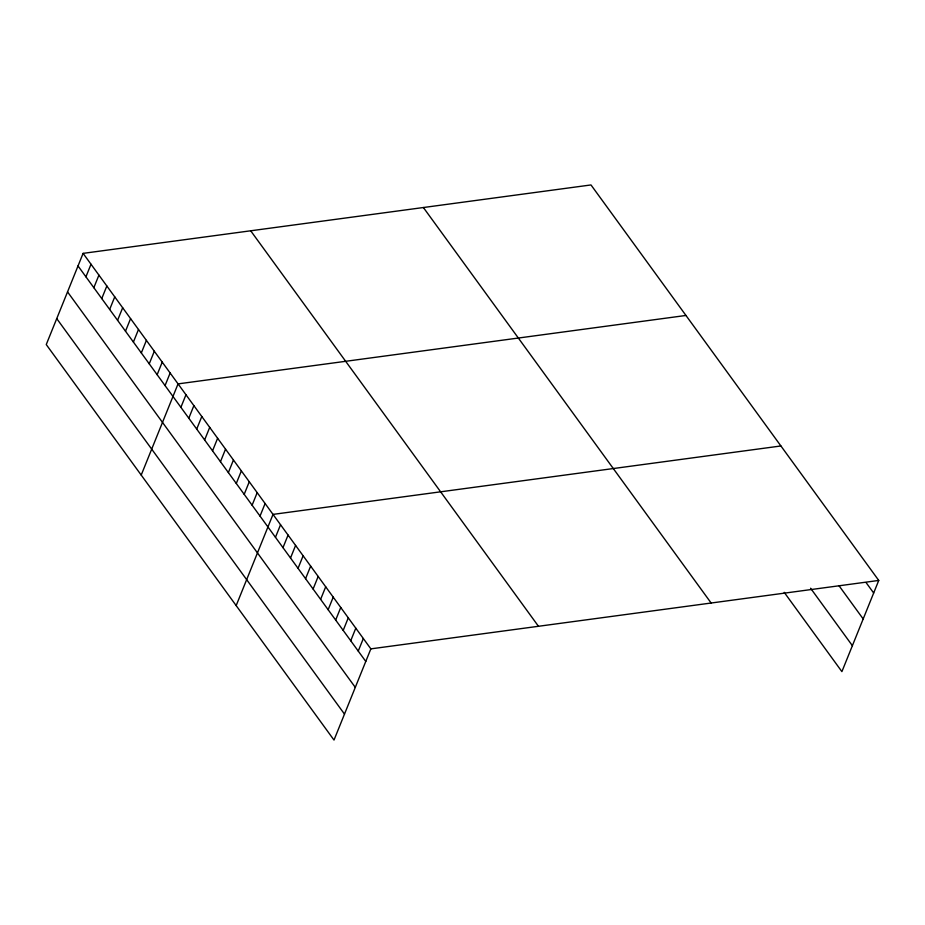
<?xml version="1.0" encoding="UTF-8"?>
<svg xmlns="http://www.w3.org/2000/svg" width="925" height="925" viewBox="0 0 925 925"><rect width="100%" height="100%" fill="white"/><g stroke="black" fill="none" stroke-linecap="round" stroke-linejoin="round"><path stroke-width="1.39" d="M83.1 253.369L46.25 344.562L334.006 740.058L370.856 648.864L83.1 253.369L590.994 184.942L878.75 580.438L841.9 671.631L784.203 592.335M85.932 276.818L91.008 264.238M93.841 287.687L98.917 275.118M101.762 298.567L106.838 285.998M109.67 309.436L114.746 296.867M117.579 320.316L122.667 307.748M125.499 331.196L130.575 318.628M133.408 342.065L138.484 329.497M141.328 352.945L146.404 340.377M149.237 363.826L154.313 351.257M157.146 374.694L162.233 362.126M165.066 385.575L170.142 373.006M141.213 475.08L178.051 383.887L685.945 315.46M180.895 407.324L185.971 394.755M188.804 418.204L193.88 405.636M196.713 429.084L201.8 416.504M204.633 439.953L209.709 427.385M212.542 450.833L217.618 438.265M220.462 461.702L225.538 449.134M228.371 472.583L233.447 460.014M236.28 483.463L241.367 470.894M244.2 494.332L249.276 481.763M252.109 505.212L257.196 492.643M260.029 516.092L265.105 503.524M236.176 605.586L273.014 514.393L780.908 445.966M275.465 537.309L280.541 524.741M282.992 547.646L288.068 535.078M290.519 557.995L295.595 545.426M298.047 568.343L303.123 555.775M305.574 578.68L310.65 566.112M313.101 589.028L318.177 576.46M320.617 599.365L325.704 586.797M328.144 609.714L333.231 597.145M335.671 620.062L340.747 607.494M343.198 630.399L348.274 617.831M350.725 640.747L355.801 628.179M358.252 651.084L363.328 638.516M370.856 648.864L878.75 580.438M866.147 582.669L873.674 593.006M838.94 585.629L863.187 618.952M810.577 588.219L852.388 645.685M423.384 207.524L711.14 603.019M250.698 230.787L538.466 626.283M78.012 265.938L365.78 661.433M67.537 291.884L355.292 687.379M56.737 318.616L344.493 714.112"/></g></svg>
